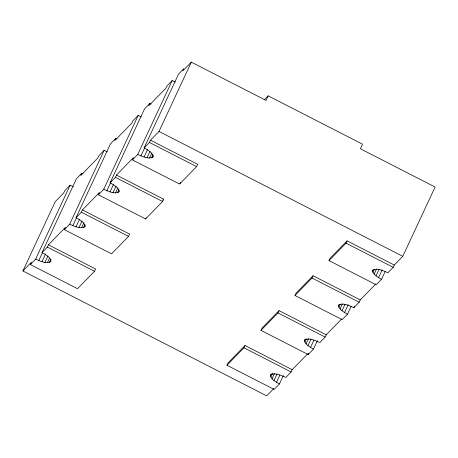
<?xml version="1.0" encoding="UTF-8"?>
<svg xmlns="http://www.w3.org/2000/svg" width="458" height="458" viewBox="0 0 458 458"><rect width="100%" height="100%" fill="white"/><g stroke="black" fill="none" stroke-linecap="round" stroke-linejoin="round"><path stroke-width="0.69" d="M76.062 217.665L81.381 212.214L82.446 209.93L129.631 234.101L128.566 236.385L111.552 253.824L64.366 229.658L69.685 224.208C74.236 226.075 79.772 229.218 84.667 226.979L85.091 225.926C83.946 221.769 79.469 219.737 76.062 217.665L110.51 143.795L115.828 138.345L117.082 138.992M110.092 182.782L115.405 177.332L116.469 175.048L163.655 199.219L162.59 201.503L145.575 218.941L98.396 194.776L103.708 189.326C108.26 191.198 113.802 194.335 118.696 192.097L119.12 191.043C117.969 186.887 113.498 184.855 110.092 182.782L144.533 108.912L149.852 103.462L151.111 104.109M144.115 147.9L149.434 142.449L150.499 140.165L197.679 164.336L196.614 166.62L179.605 184.064L132.419 159.894L137.738 154.443C142.289 156.315 147.825 159.453 152.72 157.214L153.144 156.161C151.993 152.004 147.522 149.972 144.115 147.9L178.563 74.03L183.876 68.58L182.811 70.864L191.318 62.145L266.024 100.416L268.159 95.848L362.524 144.184L360.394 148.758L435.1 187.024L402.782 256.325L394.281 265.045L393.216 267.329L387.897 272.779C383.346 270.907 377.804 267.77 372.909 270.008L372.486 271.062C373.636 275.218 378.108 277.25 381.52 279.323L385.144 271.542M283.365 375.543L279.437 383.97C276.031 381.892 271.56 379.865 270.409 375.709L270.833 374.655C275.727 372.417 281.269 375.554 285.821 377.426L291.133 371.976L292.198 369.692L307.753 353.748M317.394 340.66L313.467 349.088C310.06 347.015 305.583 344.983 304.433 340.826L304.856 339.773C309.751 337.535 315.293 340.672 319.844 342.544L325.163 337.094L326.228 334.809L341.783 318.865M351.114 306.425L347.49 314.205C344.084 312.133 339.613 310.1 338.462 305.944L338.886 304.891C343.781 302.652 349.317 305.789 353.874 307.661L359.186 302.211L360.251 299.927L375.806 283.983M273.769 388.584L266.682 395.855L22.9 270.976L55.218 201.675L63.719 192.955L64.784 190.671L70.103 185.221L73.263 186.669M30.343 264.541L35.655 259.091C40.207 260.957 45.748 264.1 50.643 261.861L51.067 260.808C49.916 256.652 45.445 254.619 42.039 252.547L47.351 247.097L48.422 244.812L95.602 268.983L94.537 271.268L77.522 288.706L30.343 264.541L31.407 262.257L22.9 270.976M35.655 259.091L70.103 185.221M42.039 252.547L76.48 178.677L81.799 173.227L83.058 173.874M38.821 260.539L42.445 252.764M81.799 173.227L80.734 175.511L97.749 158.073L98.814 155.789L104.126 150.339L107.292 151.787M41.981 261.673L45.611 253.898M44.936 262.405L47.953 255.925M47.466 262.686L49.584 258.152M64.366 229.658L65.431 227.374L48.422 244.812M49.418 262.503L50.93 259.262M69.685 224.208L104.126 150.339M72.845 225.657L76.772 217.235M115.828 138.345L114.758 140.629L131.772 123.191L132.837 120.906L138.156 115.456L141.316 116.904M76.011 226.79L79.331 219.663M78.959 227.523L81.982 221.042M81.495 227.803L83.911 222.622M98.396 194.776L99.46 192.492L82.446 209.93M83.442 227.62L84.953 224.38M84.667 226.979L85.274 225.679M103.708 189.326L138.156 115.456M106.869 190.774L111.099 181.706M149.852 103.462L148.787 105.746L165.802 88.308L166.867 86.024L172.179 80.574L175.345 82.028M110.034 191.908L113.658 184.133M112.983 192.641L116.006 186.16M115.519 192.921L117.935 187.74M132.419 159.894L133.484 157.609L116.469 175.048M117.466 192.738L118.977 189.498M118.696 192.097L119.298 190.797M137.738 154.443L172.179 80.574M140.898 155.892L144.825 147.47M144.058 157.025L147.688 149.251M150.499 140.165L159.006 131.446L191.318 62.145M147.012 157.758L150.035 151.277M149.548 158.039L151.964 152.858M151.495 157.855L153.006 154.615M152.72 157.214L153.327 155.915M145.575 218.941L146.108 217.802M179.868 183.492L180.4 182.347M279.437 383.97L274.124 389.42L226.939 365.249L228.004 362.965L245.019 345.521L292.198 369.692M226.939 365.249L243.954 347.805L245.019 345.521M313.467 349.088L308.148 354.538L260.963 330.367L262.028 328.083L279.042 310.639L326.228 334.809M260.963 330.367L277.977 312.923L279.042 310.639M347.49 314.205L342.172 319.655L294.992 295.484L296.057 293.2L313.072 275.756L360.251 299.927M294.992 295.484L312.007 278.04L313.072 275.756M270.409 375.709L271.313 373.762M270.821 377.1L272.63 373.213M272.035 378.737L274.451 373.556M381.52 279.323L376.201 284.773L329.016 260.602L330.081 258.318L347.095 240.874L394.281 265.045M273.97 380.506L276.993 374.031M276.495 382.293L279.821 375.165M329.016 260.602L346.03 243.158L347.095 240.874M304.433 340.826L305.343 338.88M304.845 342.218L306.356 338.977M306.059 343.855L308.474 338.674M307.994 345.624L311.016 339.149M310.518 347.41L313.845 340.283M308.148 354.538L308.681 353.393M338.462 305.944L339.063 304.644M338.868 307.335L340.38 304.095M340.082 308.973L342.504 303.791M342.023 310.742L345.04 304.267M344.548 312.528L348.172 304.753M353.874 307.661L354.475 306.368M372.486 271.062L373.093 269.762M372.898 272.453L374.409 269.212M374.112 274.09L376.528 268.909M376.047 275.859L379.069 269.384M378.571 277.645L382.201 269.871M162.682 200.215L163.655 199.219M264.169 99.936L268.159 95.848M159.006 131.446L402.782 256.325M149.434 142.449L196.614 166.62M346.03 243.158L393.216 267.329M115.405 177.332L162.59 201.503M312.007 278.04L359.186 302.211M81.381 212.214L128.566 236.385M277.977 312.923L325.163 337.094M47.351 247.097L94.537 271.268M243.954 347.805L291.133 371.976"/></g></svg>
